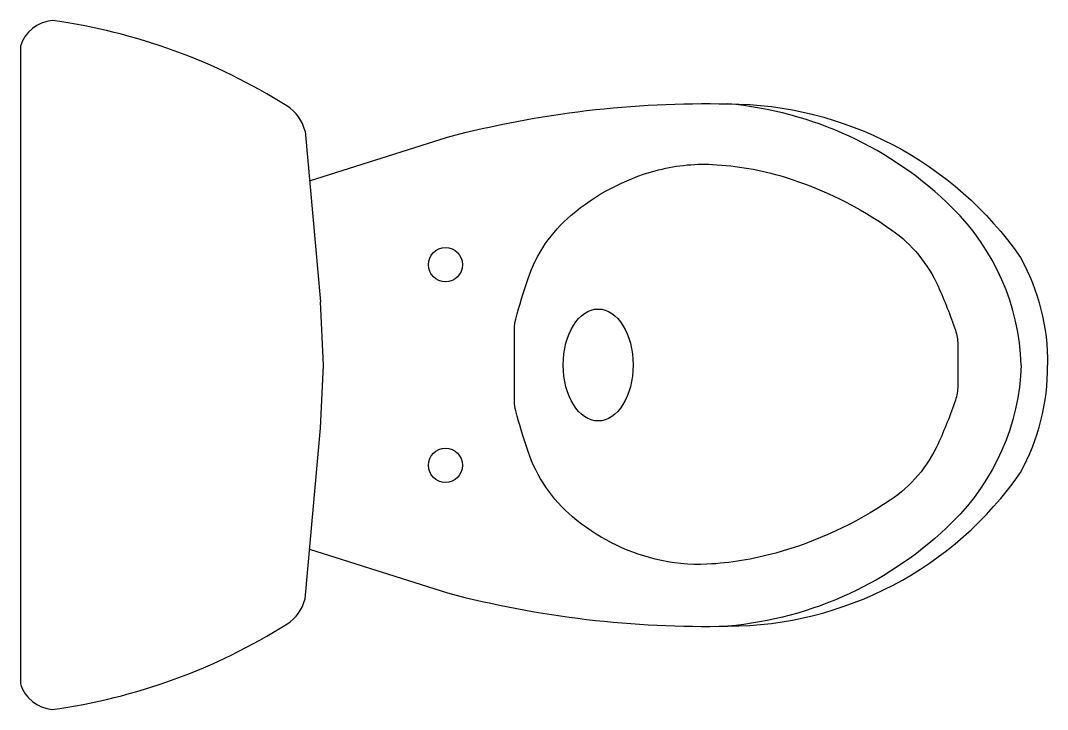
# Model space of a CAD drawing. Header units: millimetres. Extents: x 33.842 to 34.559, y -6.37 to -5.889.
import ezdxf

# ---------------------------------------------------------------- set-up
doc = ezdxf.new("R2010")
doc.units = ezdxf.units.MM
doc.header["$LTSCALE"] = 10

msp = doc.modelspace()

# ---------------------------------------------------------------- linework, layer by layer
for p, q in [((33.84249, -5.90642), (33.84249, -6.35184)), ((34.04104, -5.96589), (34.05179, -6.08508)), ((34.04104, -6.29237), (34.05179, -6.17318)), ((34.04104, -6.29237), (34.05179, -6.17318))]:
    msp.add_line(p, q)
for points in [[(34.04416, -6.00054), (34.14048, -5.96995, -0.069921), (34.33605, -5.94681, -0.245043), (34.54016, -6.05408, -0.13008), (34.55893, -6.12913, -0.13008)], [(34.5406, -6.12913, 0.192398), (34.49257, -6.01933, 0.17423), (34.33605, -5.94681)], [(34.04416, -6.25772), (34.14048, -6.2883, 0.069921), (34.33605, -6.31145, 0.245043), (34.54016, -6.20418, 0.13008), (34.55893, -6.12913, 0.13008)], [(34.5406, -6.12913, -0.192398), (34.49257, -6.23893, -0.17423), (34.33605, -6.31145)]]:
    msp.add_lwpolyline(points, format="xyb")
msp.add_lwpolyline([(34.49636, -6.12913), (34.49636, -6.14363, -0.081809), (34.4947, -6.1537, -0.025415), (34.48266, -6.18408, -0.138303), (34.44919, -6.22357, -0.080404), (34.36935, -6.26043, -0.055418), (34.3214, -6.26823, -0.074193), (34.2852, -6.26469, -0.114959), (34.22755, -6.23507, -0.136028), (34.1966, -6.18953, -0.015458), (34.18797, -6.16119, -0.066266), (34.18705, -6.15431), (34.18705, -6.12913), (34.18705, -6.10394, -0.066266), (34.18797, -6.09705, -0.015508), (34.1966, -6.06872, -0.135977), (34.22665, -6.02452, -0.10904), (34.2852, -5.99357, -0.079246), (34.32533, -5.9891, -0.063046), (34.37521, -5.99783, -0.079835), (34.45036, -6.03492, -0.133082), (34.48266, -6.07418, -0.024327), (34.49476, -6.10489, -0.081809), (34.49636, -6.11463)], format="xyb", close=True)
msp.add_lwpolyline([(34.05179, -6.17318), (34.05391, -6.12913), (34.05179, -6.08508)])
for centre in [(34.13895, -6.05913), (34.13895, -6.19913)]:
    msp.add_circle(centre, 0.01194)
for centre, radius, start, end in [((33.86656, -5.9137), 0.02515, 94.56371, 163.1651), ((33.8084, -6.29782), 0.41303, 57.82065, 82.18451), ((34.01276, -5.97282), 0.02912, 13.7664, 57.58948), ((34.01276, -6.28544), 0.02912, 302.41052, 346.2336), ((33.8084, -5.96044), 0.41303, 277.81549, 302.17935), ((33.86656, -6.34456), 0.02515, 196.8349, 265.43629)]:
    msp.add_arc(centre, radius, start, end)
msp.add_ellipse((34.24546, -6.12913), major_axis=(0, 0.03907), ratio=0.624236)

doc.saveas('drawing.dxf')
